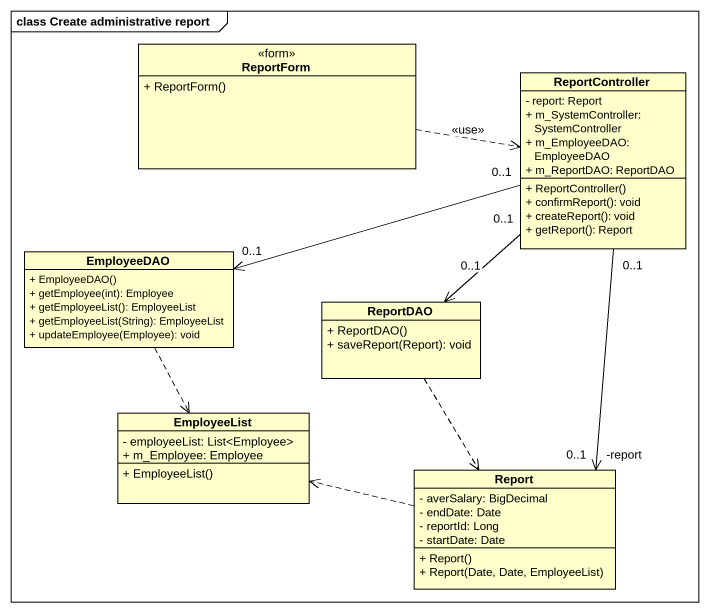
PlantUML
@startuml
mainframe class Create administrative report
hide circle
hide empty members
skinparam classAttributeIconSize 0
class ReportForm <<form>> {
  + ReportForm()
}
class ReportController {
  - report: Report
  + m_SystemController: SystemController
  + m_EmployeeDAO: EmployeeDAO
  + m_ReportDAO: ReportDAO
  + ReportController()
  + confirmReport(): void
  + createReport(): void
  + getReport(): Report
}
class EmployeeDAO {
  + EmployeeDAO()
  + getEmployee(int): Employee
  + getEmployeeList(): EmployeeList
  + getEmployeeList(String): EmployeeList
  + updateEmployee(Employee): void
}
class ReportDAO {
  + ReportDAO()
  + saveReport(Report): void
}
class EmployeeList {
  - employeeList: List<Employee>
  + m_Employee: Employee
  + EmployeeList()
}
class Report {
  - averSalary: BigDecimal
  - endDate: Date
  - reportId: Long
  - startDate: Date
  + Report()
  + Report(Date, Date, EmployeeList)
}
ReportForm .right.> ReportController : <<use>>
ReportController "0..1" -left-> "0..1" EmployeeDAO
ReportController "0..1" --> "0..1" ReportDAO
ReportController "0..1" --> "-report\n0..1" Report
EmployeeDAO ..> EmployeeList
ReportDAO ..> Report
Report .left.> EmployeeList
@enduml
